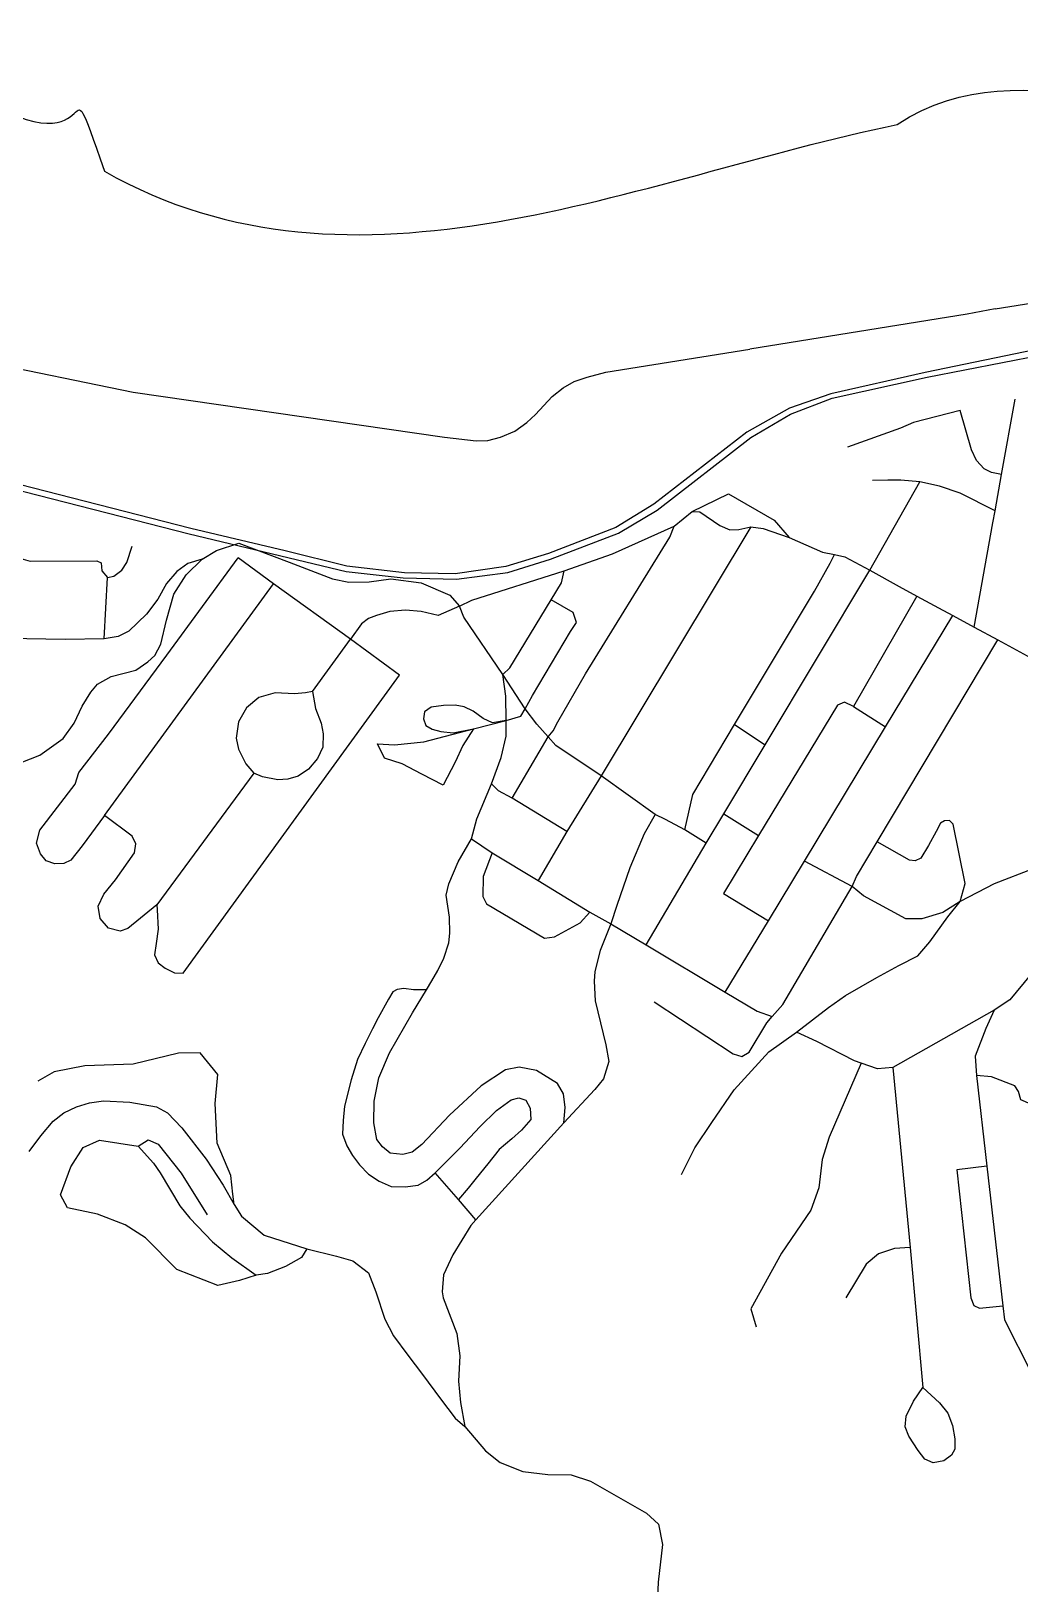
# Model space of a CAD drawing. Extents: x 0 to 264, y 89 to 356.
# Drawn here: x 83.96 to 104.29, y 261.56 to 293.49 of the extents above; entities that cross this region are included whole.
import ezdxf

# ---------------------------------------------------------------- set-up
doc = ezdxf.new("R2010")
doc.units = 0
doc.layers.get('0').update_dxf_attribs({"linetype": 'CONTINUOUS'})

msp = doc.modelspace()

# ---------------------------------------------------------------- linework, layer by layer
at = {"color": 4}
for points in [[(103.779506, 287.776268), (106.359192, 288.189678), (108.469244, 288.520409), (109.662076, 288.710026), (110.916641, 288.908465), (111.169097, 288.949254), (113.479792, 289.36046), (113.860131, 289.427708)], [(103.779506, 287.776268), (103.205139, 287.667127), (98.735885, 286.949444)], [(110.572683, 286.345314), (110.330147, 286.691476), (109.743655, 287.037639), (108.985183, 287.287891), (108.155051, 287.444437), (107.075772, 287.409159), (106.214774, 287.266944), (102.337526, 286.467683), (100.401659, 286.031119), (99.549478, 285.737873), (98.673048, 285.24178), (96.76474, 283.757909), (95.985322, 283.283863), (94.598465, 282.745877), (93.720928, 282.482397), (92.681338, 282.325851), (91.637335, 282.348994), (90.454426, 282.487901), (89.186631, 282.799889), (87.247456, 283.261805), (81.544583, 284.720321)], [(83.545494, 284.091944), (87.215486, 283.148264), (90.438992, 282.376564), (91.610877, 282.243169), (92.706692, 282.216725), (93.760617, 282.352324), (94.639254, 282.632342), (96.038238, 283.162609), (96.834192, 283.635552), (98.757935, 285.132653), (99.573732, 285.608903), (100.42591, 285.941838), (102.382726, 286.372887), (106.253359, 287.12254), (107.111049, 287.275778), (108.155051, 287.294518), (108.967544, 287.141279), (109.695147, 286.91087), (110.227621, 286.577936), (110.572683, 286.345325)], [(82.925928, 286.710222), (86.061242, 286.064192), (92.464159, 285.134843), (93.111283, 285.059879), (93.349408, 285.070914), (93.612891, 285.134854), (93.905033, 285.260534), (94.154185, 285.438023), (94.332778, 285.606696), (94.672325, 285.971601), (94.902734, 286.154602), (95.128732, 286.283589), (95.394419, 286.375088), (95.779167, 286.476513), (98.735885, 286.949456)], [(103.347353, 281.230036), (103.733202, 283.375365), (103.778403, 283.625617), (103.911798, 284.367551), (104.191813, 285.921981)], [(103.911798, 284.367551), (103.703436, 284.409444), (103.551301, 284.489923), (103.398063, 284.659697), (103.290026, 284.879079), (103.057412, 285.689367), (102.097197, 285.442423), (101.833714, 285.325563), (100.745617, 284.933099)], [(96.604887, 274.699236), (97.838506, 276.78724), (98.20231, 277.394678), (99.051181, 278.810201), (101.204228, 282.400815), (102.230589, 284.218724)], [(103.056312, 283.985008), (102.635183, 284.13053), (102.230589, 284.218724), (101.837022, 284.251798), (101.571338, 284.256201), (101.256042, 284.249597)], [(97.551875, 283.610183), (98.300424, 283.97178), (99.234185, 283.434897), (99.546173, 283.077708), (100.231883, 282.776744), (100.474419, 282.723827), (100.687186, 282.676425), (101.204228, 282.400815), (101.808359, 282.067883), (102.167752, 281.870548), (102.614236, 281.625808), (102.908585, 281.474774), (103.347353, 281.230036), (103.836831, 280.973169), (104.437657, 280.644645), (104.81579, 280.453925), (105.696631, 280.010746), (106.061535, 279.764905), (106.265486, 279.547726), (106.506919, 279.160772), (106.539992, 278.925954), (106.653542, 278.235833), (106.745044, 277.890772), (106.936867, 277.54902)], [(103.778403, 283.625617), (103.056312, 283.985008)], [(83.762672, 278.446397), (84.143012, 278.601842), (84.623673, 278.941389), (84.851875, 279.258889), (85.012829, 279.603951), (85.190322, 279.893889), (85.330329, 280.061458), (85.608143, 280.218004), (86.117464, 280.348092), (86.366615, 280.516762), (86.505519, 280.645746), (86.627891, 280.884974), (86.744748, 281.375556), (86.901294, 281.909133), (87.15375, 282.306008), (87.481173, 282.626813), (87.776623, 282.807613), (88.231926, 282.961952), (89.269313, 282.567284), (90.160077, 282.227734), (90.494115, 282.159383), (90.913037, 282.163785), (91.357317, 282.223317), (91.982394, 282.146146), (92.569992, 281.887075), (92.770633, 281.659973), (93.024192, 281.786762), (94.922577, 282.389792), (95.915867, 282.739262), (97.178151, 283.311425), (97.551875, 283.610183), (97.711728, 283.601377), (98.120728, 283.320259), (98.327986, 283.233165), (98.512091, 283.243099), (98.756831, 283.292708), (99.013699, 283.259609), (99.546173, 283.077708)], [(93.852117, 277.71659), (94.59295, 278.974463), (94.697683, 279.099035), (94.788081, 279.285347), (95.362449, 280.270921), (97.09106, 283.085424), (97.178151, 283.311425)], [(98.756831, 283.292683), (95.678845, 278.171893), (94.97329, 277.029774), (94.389002, 276.02546)], [(85.468133, 280.990808), (85.53428, 282.255296), (85.665468, 282.277337), (85.831937, 282.405221), (85.934463, 282.558459), (86.041397, 282.896905)], [(87.481173, 282.626813), (87.187924, 282.538619), (86.961926, 282.37546), (86.746952, 282.127412), (86.567256, 281.808812), (86.334645, 281.496824), (85.974149, 281.151762), (85.753662, 281.04152), (85.468133, 280.990808), (84.662256, 280.979773), (83.48045, 280.99521)], [(83.656839, 282.668706), (83.942369, 282.590435), (85.317101, 282.597039), (85.403089, 282.555146), (85.420728, 282.393088), (85.53428, 282.255285)], [(86.548516, 275.521649), (85.954306, 275.033272), (85.795556, 274.979254), (85.553019, 275.04099), (85.38545, 275.24053), (85.345764, 275.49519), (85.460417, 275.741034), (85.697438, 276.037588), (86.089905, 276.593213), (86.118567, 276.775113), (86.0425, 276.936067), (85.475851, 277.360504), (85.015033, 276.736528), (84.778012, 276.443282), (84.638004, 276.370522), (84.455, 276.363918), (84.273099, 276.430063), (84.156242, 276.572277), (84.077968, 276.792763), (84.145216, 277.05845), (84.870617, 278.005436), (84.943377, 278.241356), (85.551919, 279.030698), (86.753567, 280.654577), (88.218699, 282.658797)], [(90.529393, 280.981988), (88.947405, 282.125208), (88.218699, 282.658786)], [(97.39974, 277.067258), (97.561798, 277.792657), (98.420589, 279.226919), (100.065417, 281.974174), (100.385121, 282.544133), (100.474419, 282.723827)], [(93.659192, 280.25769), (93.802508, 280.395494), (94.654686, 281.795581), (94.866353, 282.143951), (94.922577, 282.389792)], [(85.475851, 277.360504), (88.947405, 282.125208)], [(97.838506, 276.78724), (97.39974, 277.067258), (97.003966, 277.280026), (96.791199, 277.380347), (95.678845, 278.171893), (94.749496, 278.800278), (94.59295, 278.974463), (94.359236, 279.236842), (94.118907, 279.551034), (93.659192, 280.25769), (92.856623, 281.439496), (92.770633, 281.659982), (92.330764, 281.471466), (91.98019, 281.554149), (91.658282, 281.583915), (91.338575, 281.554149), (91.066276, 281.471466), (90.90091, 281.40973), (90.755391, 281.300592), (90.529393, 280.981988)], [(94.118907, 279.551034), (94.269938, 279.824437), (95.052665, 281.139635), (95.173933, 281.329254), (95.104478, 281.534306), (94.654686, 281.795581)], [(102.167752, 281.870548), (100.867986, 279.598439)], [(98.232076, 273.72579), (99.120633, 275.196433), (99.858158, 276.417924), (101.526137, 279.182822), (102.908585, 281.474774)], [(89.751075, 279.911528), (90.529393, 280.981988)], [(91.53591, 280.242258), (90.529393, 280.981988)], [(99.1967, 273.225285), (99.414982, 273.473333), (100.840424, 275.900885), (100.931926, 276.108143), (101.354159, 276.815903), (103.836831, 280.973169)], [(86.548516, 275.521649), (86.558422, 275.420226), (86.57496, 275.01894), (86.536375, 274.724591), (86.497789, 274.496389), (86.576061, 274.327716), (86.722687, 274.218578), (86.913407, 274.123768), (87.088692, 274.119365), (91.535896, 280.242267)], [(94.912657, 271.043578), (94.939101, 271.35777), (94.904924, 271.634481), (94.781452, 271.847248), (94.352607, 272.116242), (93.995421, 272.187899), (93.715403, 272.130574), (93.214898, 271.797639), (92.562259, 271.201224), (91.994507, 270.591579), (91.798275, 270.439444), (91.604248, 270.390939), (91.34738, 270.419601), (91.18863, 270.548585), (91.070673, 270.698516), (91.00673, 271.041371), (91.014463, 271.487855), (91.112577, 271.967412), (91.331963, 272.482248), (91.800494, 273.302456), (92.090435, 273.777606), (92.200676, 273.958403), (92.324149, 274.174481), (92.445417, 274.429141), (92.546839, 274.737822), (92.56888, 274.941772), (92.563377, 275.270296), (92.495026, 275.724496), (92.547942, 275.956008), (92.738662, 276.404697), (93.018681, 276.877639), (93.127822, 277.289949), (93.426579, 278.01204), (93.622811, 278.554437), (93.728644, 278.988794), (93.729773, 279.311806), (93.718713, 279.81231), (93.659181, 280.25769)], [(89.751075, 279.911528), (89.808403, 279.556546), (89.927464, 279.259992), (89.97046, 279.035095), (89.957224, 278.767204), (89.849187, 278.532387), (89.66839, 278.3108), (89.454516, 278.169689), (89.239542, 278.106849), (89.03449, 278.094714), (88.719194, 278.154246), (88.542805, 278.232517), (86.548516, 275.521649)], [(89.751075, 279.911528), (89.603351, 279.881762), (89.375147, 279.864123), (88.978272, 279.880661), (88.642032, 279.786952), (88.388472, 279.569774), (88.229722, 279.284244), (88.182317, 278.951312), (88.227518, 278.72421), (88.379653, 278.424349), (88.542811, 278.232526)], [(91.08171, 278.830044), (91.431181, 278.812405), (92.038619, 278.873037), (93.05947, 279.142032), (93.729748, 279.311806), (94.030713, 279.404411), (94.118907, 279.551034)], [(93.729748, 279.311806), (93.450833, 279.267708), (93.253498, 279.357006), (93.047343, 279.501425), (92.866546, 279.594028), (92.683542, 279.628202), (92.443213, 279.622699), (92.186345, 279.58632), (92.050746, 279.490407), (92.029805, 279.344888), (92.080517, 279.211492), (92.209501, 279.135425), (92.382583, 279.08692), (92.640554, 279.061548), (93.059476, 279.142026), (92.840088, 278.798074), (92.676926, 278.454115), (92.432186, 277.982274)], [(100.867986, 279.598439), (100.681674, 279.689938), (100.540563, 279.630409), (98.917785, 276.950399)], [(100.867986, 279.598439), (101.526137, 279.182822)], [(98.420589, 279.226919), (99.051181, 278.810201)], [(92.432186, 277.982274), (91.996728, 278.208272), (91.594339, 278.421042), (91.226129, 278.535694), (91.08171, 278.830044)], [(94.97329, 277.029774), (93.852117, 277.71659), (93.568794, 277.86652), (93.426579, 278.01204)], [(96.791199, 277.380347), (96.567405, 276.984576), (96.270851, 276.285633), (95.999653, 275.508421), (95.879488, 275.133593), (95.660103, 274.585687), (95.553169, 274.154635), (95.534429, 273.953994), (95.558672, 273.550504), (95.779158, 272.645409), (95.837587, 272.302551), (95.73065, 271.944262), (95.549853, 271.722675), (94.912648, 271.043578), (93.107978, 269.045972), (93.001042, 268.928012), (92.633933, 268.32829), (92.437701, 267.914879), (92.413458, 267.563202), (92.432197, 267.43973), (92.715523, 266.707716), (92.772851, 266.252412), (92.75191, 265.725453), (92.7927, 265.286685), (92.881995, 264.796103), (93.303107, 264.295599), (93.60848, 264.054167), (94.068194, 263.868958), (94.585234, 263.808326), (95.062588, 263.79952), (95.463871, 263.674945), (96.61591, 263.012383), (96.856242, 262.787488), (96.944437, 262.369667), (96.850728, 261.594659), (96.818758, 260.838391)], [(98.20231, 277.394678), (98.917785, 276.950399)], [(103.056312, 275.593308), (103.164349, 275.959313), (102.912994, 277.181911), (102.843542, 277.255772), (102.738812, 277.249168), (102.652822, 277.198455), (102.566831, 277.030886), (102.406978, 276.744252), (102.250435, 276.48408), (102.137986, 276.428959), (102.017822, 276.437765), (101.354159, 276.815897)], [(93.018681, 276.877639), (93.437603, 276.593213), (94.389002, 276.02546), (95.44954, 275.370617), (95.879488, 275.133593), (96.604887, 274.699236), (98.232076, 273.72579), (98.885815, 273.333326), (99.1967, 273.225285)], [(98.917785, 276.950399), (98.196798, 275.757569), (99.120633, 275.196433)], [(93.437603, 276.593213), (93.254601, 276.103732), (93.245796, 275.695833), (93.324068, 275.541494), (94.515796, 274.833732), (94.720847, 274.866806), (95.250014, 275.15454), (95.449554, 275.370617)], [(105.555519, 276.736528), (105.384645, 276.207361), (105.195026, 275.595512), (104.964617, 275.016736), (104.655936, 274.310077), (104.504905, 274.080772), (104.081572, 273.568143), (103.75856, 273.357577)], [(104.571049, 276.271301), (103.756353, 275.954905), (103.056312, 275.593308), (102.705738, 275.361798), (102.274686, 275.232814), (101.946162, 275.231685), (101.073037, 275.707935), (100.840424, 275.900859), (99.858158, 276.417924)], [(97.334697, 269.980833), (97.604792, 270.523231), (97.953158, 271.04909), (98.416181, 271.721572), (99.12394, 272.50099), (99.697204, 272.901173), (100.356458, 273.411597), (100.704825, 273.655234), (101.348644, 274.031162), (101.796232, 274.275903), (102.188699, 274.473238), (102.436744, 274.762076), (102.808264, 275.273603), (103.056312, 275.593308)], [(92.090435, 273.777606), (91.825851, 273.776477), (91.626312, 273.80072), (91.485201, 273.784181), (91.397006, 273.735676), (91.307708, 273.583541), (91.099349, 273.202098), (90.980285, 272.970588), (90.833662, 272.671831), (90.673812, 272.3411), (90.540417, 271.92769), (90.405921, 271.384192), (90.376155, 271.090943), (90.364019, 270.808721), (90.45111, 270.568392), (90.572378, 270.367749), (90.711285, 270.178132), (90.899801, 269.986308), (91.120287, 269.840789), (91.367232, 269.732749), (91.654966, 269.723943), (91.92065, 269.761428), (92.100346, 269.86175), (92.270123, 270.014985)], [(96.770252, 273.529558), (98.395234, 272.457994), (98.570519, 272.403976), (98.72045, 272.491067), (99.083151, 273.099609), (99.1967, 273.225285)], [(103.75856, 273.357577), (101.677171, 272.175772), (102.034357, 268.479324), (102.292325, 265.599774)], [(103.75856, 273.357577), (103.588783, 272.981649), (103.364992, 272.408385), (103.396963, 272.015921)], [(101.677171, 272.175772), (101.362978, 272.147109), (101.026736, 272.263966), (100.887829, 272.312474), (100.111718, 272.712657), (99.697204, 272.901173)], [(88.137117, 269.363472), (88.113974, 269.576242), (88.068777, 269.954375), (87.788758, 270.622449), (87.745765, 271.437145), (87.805294, 272.03356), (87.440389, 272.482248), (86.997213, 272.473443), (86.064556, 272.245241), (85.067958, 272.21327), (84.440677, 272.090899), (84.100027, 271.894667)], [(101.026736, 272.263966), (100.369686, 270.743717), (100.221963, 270.286206), (100.156919, 269.704123), (99.988246, 269.242204), (99.388524, 268.36026), (98.756831, 267.214835), (98.86928, 266.843315)], [(103.396963, 272.015921), (103.610833, 270.147299), (103.939357, 267.277675), (103.972431, 266.987734), (104.528056, 265.891919)], [(107.979766, 269.160625), (107.660062, 269.534349), (107.265391, 269.930121), (107.116561, 270.075643), (105.724192, 270.744817), (105.235815, 270.943256), (105.003202, 271.099799), (104.666963, 271.353359), (104.303158, 271.514313), (104.261268, 271.687397), (104.185201, 271.80205), (103.701232, 271.983951), (103.396963, 272.015921)], [(83.922526, 270.449381), (84.167266, 270.770189), (84.419722, 271.076663), (84.634697, 271.246439), (84.897076, 271.366604), (85.166067, 271.451491), (85.454905, 271.493384), (85.990687, 271.468012), (86.540797, 271.372101), (86.769002, 271.248629), (87.060044, 270.938845), (87.562752, 270.296129), (87.910018, 269.758143), (88.137117, 269.363472), (88.289254, 269.120939), (88.756685, 268.727369), (89.632014, 268.449558), (90.239452, 268.301831), (90.580103, 268.20151), (90.896502, 267.957873), (91.046433, 267.562101), (91.233845, 267.005373), (91.410234, 266.65921), (91.707891, 266.262335), (92.006649, 265.86546), (92.379269, 265.362752), (92.67803, 264.965877), (92.881978, 264.796103)], [(92.270131, 270.015008), (92.778351, 270.521024), (93.196173, 270.967508), (93.526901, 271.293827), (93.831173, 271.51652), (93.992127, 271.554002), (94.134339, 271.507701), (94.221433, 271.342335), (94.23577, 271.107518), (94.045049, 270.887032), (93.842202, 270.710643), (93.587539, 270.493465), (93.353825, 270.199115), (93.114597, 269.903662), (92.948131, 269.698611), (92.746387, 269.463794)], [(87.799774, 267.694393), (86.96303, 268.021813), (86.312595, 268.676659), (85.900285, 268.940139), (85.332533, 269.160625), (84.715172, 269.292917), (84.567449, 269.561911), (84.780216, 270.135175), (85.033776, 270.536458), (85.367811, 270.686389), (86.165972, 270.562917), (86.479061, 270.211242), (86.615764, 270.013907), (87.024766, 269.331502), (87.225409, 269.076842), (87.69284, 268.590669), (88.087508, 268.262145), (88.586908, 267.908264)], [(86.165972, 270.562917), (86.371024, 270.687492), (86.578282, 270.60481), (87.04902, 270.006188), (87.585903, 269.147397)], [(103.610833, 270.147299), (102.991268, 270.075643), (103.281206, 267.443037), (103.340738, 267.283187), (103.459799, 267.228063), (103.939357, 267.277675)], [(93.107978, 269.045972), (92.746381, 269.463794), (92.270131, 270.015008)], [(89.632014, 268.449558), (89.519565, 268.268758), (89.19545, 268.08796), (88.820625, 267.945746), (88.586908, 267.908264)], [(102.034357, 268.479324), (101.709141, 268.456181), (101.380617, 268.344836), (101.129262, 268.136474), (100.712544, 267.441945)], [(88.586908, 267.908264), (88.246258, 267.796919), (87.799774, 267.694393)], [(102.292325, 265.599774), (102.632978, 265.284481), (102.802752, 265.067299), (102.900867, 264.820355), (102.948272, 264.543647), (102.9494, 264.333081), (102.879948, 264.209609), (102.722299, 264.090548), (102.501813, 264.047551), (102.332039, 264.125826), (102.194236, 264.304419), (102.004616, 264.59546), (101.926345, 264.787284), (101.952789, 265.009974), (102.101616, 265.318655), (102.292336, 265.599774)]]:
    msp.add_lwpolyline(points, dxfattribs=at)
at = {"color": 3}
for points in [[(82.449616, 292.415251), (85.735925, 290.199747), (84.449996, 293.488195), (85.472482, 290.607282)], [(101.767569, 291.56739), (104.415991, 293.346846), (107.478175, 290.954147), (110.40732, 292.806515)], [(85.472482, 290.607282), (90.642409, 287.66577), (96.406301, 290.457196), (101.767569, 291.56739)]]:
    msp.add_open_spline(points, degree=3, dxfattribs=at)

doc.saveas('drawing.dxf')
